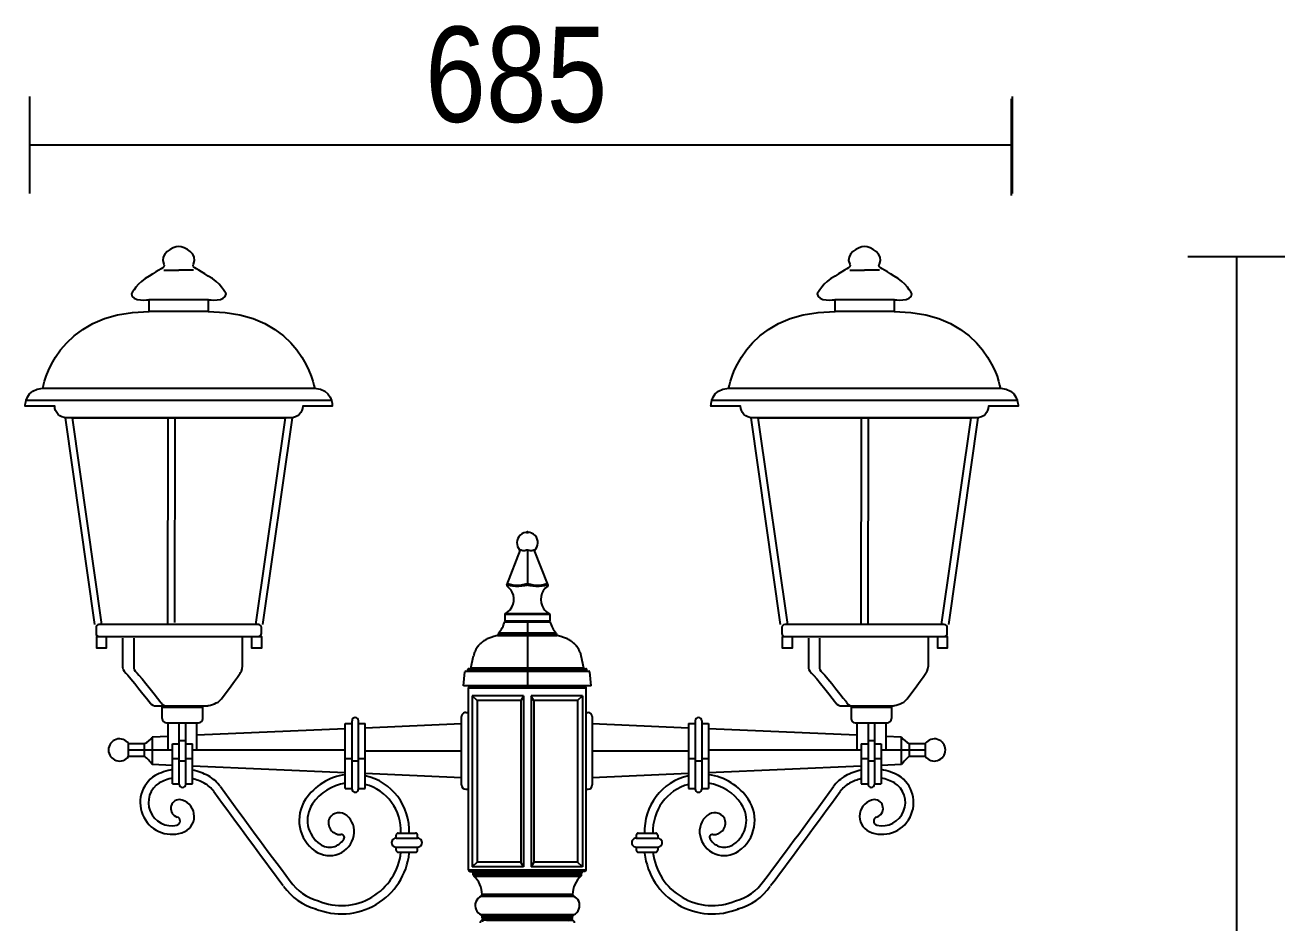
# Model space of a CAD drawing. Extents: x 0 to 129, y 0 to 366.
# Drawn here: x 0.2 to 120.9, y 279.5 to 365.6 of the extents above; entities that cross this region are included whole.
import ezdxf

# ---------------------------------------------------------------- set-up
doc = ezdxf.new("R2010")
doc.units = 0
doc.layers.add('LIVELLO_1', color=160, linetype='Continuous')
doc.styles.add('STD', font='txt')

# ---------------------------------------------------------------- blocks, each defined once
blk = doc.blocks.new('AI9-BLK1')
at = {"layer": 'LIVELLO_1', "color": 7}
for p, q in [((-63.81, 166.02), (-63.81, 175.3)), ((30.31, 165.82), (30.31, 175.1)), ((30.42, 166.02), (30.42, 175.3)), ((-63.81, 170.66), (-22.44, 170.66)), ((-36.42, 170.66), (30.43, 170.66)), ((47.22, 159.98), (56.51, 159.98)), ((51.87, 159.98), (51.87, 4.19)), ((-50.94, 158.66), (-49.52, 158.66)), ((-48.11, 158.66), (-49.52, 158.66)), ((14.8, 158.66), (16.22, 158.66)), ((17.64, 158.66), (16.22, 158.66)), ((-62.54, 147.33), (-36.5, 147.33)), ((3.2, 147.33), (29.24, 147.33)), ((-64.24, 146.2), (-34.8, 146.2)), ((1.5, 146.2), (30.94, 146.2)), ((-57.56, 124.68), (-60.39, 144.5)), ((-50.56, 124.8), (-50.54, 144.52)), ((-49.89, 124.87), (-49.87, 144.58)), ((-38.65, 144.5), (-41.48, 124.68)), ((8.18, 124.68), (5.35, 144.5)), ((15.89, 124.68), (15.92, 144.4)), ((16.56, 124.75), (16.59, 144.47)), ((27.09, 144.5), (24.26, 124.68)), ((-18.08, 128.46), (-16.76, 131.86)), ((-16.1, 131.86), (-16.1, 128.56)), ((-14.12, 128.46), (-15.44, 131.86)), ((-18.02, 128.43), (-17.98, 128.49)), ((-18.27, 125.65), (-18.27, 125.01)), ((-13.94, 125.65), (-18.27, 125.65)), ((-13.97, 125.72), (-18.23, 125.72)), ((-13.94, 125.65), (-13.94, 125.01)), ((-18.28, 124.95), (-13.92, 124.95)), ((-16.1, 125.01), (-18.21, 125.01)), ((-16.1, 125.01), (-16.1, 118.81)), ((-13.99, 125.01), (-16.1, 125.01)), ((-18.97, 123.64), (-19.31, 123.52)), ((-18.97, 123.64), (-13.23, 123.64)), ((-18.89, 123.82), (-18.9, 123.71)), ((-13.3, 123.71), (-18.9, 123.71)), ((-18.89, 123.82), (-13.31, 123.82)), ((-13.33, 123.87), (-18.87, 123.87)), ((-13.31, 123.82), (-13.3, 123.71)), ((-12.89, 123.52), (-13.23, 123.64)), ((-21.51, 120.5), (-21.27, 121.68)), ((-10.69, 120.5), (-10.93, 121.68)), ((-22.22, 118.81), (-22.09, 120.14)), ((-22.01, 120.21), (-10.2, 120.21)), ((-10.41, 120.37), (-21.8, 120.37)), ((-21.8, 120.27), (-21.8, 120.37)), ((-21.8, 120.27), (-10.4, 120.27)), ((-21.72, 120.44), (-10.49, 120.44)), ((-10.69, 120.5), (-21.51, 120.5)), ((-10.4, 120.27), (-10.41, 120.37)), ((-9.98, 118.81), (-10.12, 120.14)), ((-16.1, 118.81), (-22.22, 118.81)), ((-21.76, 118.62), (-10.45, 118.62)), ((-21.76, 101.17), (-21.76, 118.62)), ((-21.62, 118.77), (-21.13, 118.81)), ((-10.59, 118.77), (-21.62, 118.77)), ((-21.13, 118.81), (-11.07, 118.81)), ((-9.98, 118.81), (-16.1, 118.81)), ((-10.59, 118.77), (-11.07, 118.81)), ((-10.45, 101.17), (-10.45, 118.62)), ((-21.4, 117.84), (-21.4, 101.45)), ((-20.9, 117.4), (-21.4, 117.84)), ((-16.46, 117.84), (-21.4, 117.84)), ((-20.9, 117.4), (-20.9, 101.89)), ((-16.72, 117.4), (-20.9, 117.4)), ((-16.46, 117.84), (-16.72, 117.4)), ((-16.72, 117.4), (-16.72, 101.89)), ((-16.46, 117.84), (-16.46, 101.45)), ((-15.75, 117.84), (-15.75, 101.45)), ((-10.81, 117.84), (-15.75, 117.84)), ((-15.48, 117.4), (-15.48, 101.89)), ((-10.81, 117.84), (-11.3, 117.4)), ((-11.3, 117.4), (-11.3, 101.89)), ((-10.81, 117.84), (-10.81, 101.45)), ((-51.1, 116.75), (-47.21, 116.75)), ((-51.1, 115.66), (-51.1, 116.75)), ((-47.21, 115.66), (-47.21, 116.75)), ((-22.01, 116.25), (-21.84, 116.25)), ((-10.45, 116.25), (-10.28, 116.25)), ((14.93, 116.75), (14.93, 115.66)), ((14.93, 116.75), (18.81, 116.75)), ((18.81, 116.75), (18.81, 115.66)), ((-50.7, 115.26), (-47.62, 115.26)), ((-50.54, 112.66), (-50.54, 115.26)), ((-49.47, 109.37), (-49.47, 115.26)), ((-48.85, 109.37), (-48.85, 115.26)), ((-47.78, 112.66), (-47.78, 115.26)), ((-33.56, 108.95), (-33.56, 115.21)), ((-33.56, 115.21), (-32.91, 115.21)), ((-32.91, 108.91), (-32.91, 115.45)), ((-32.29, 108.91), (-32.29, 115.45)), ((-32.29, 115.21), (-31.64, 115.21)), ((-31.64, 108.95), (-31.64, 115.21)), ((-22.41, 115.15), (-31.64, 114.76)), ((-22.41, 109.3), (-22.41, 115.85)), ((-9.88, 115.85), (-9.88, 109.3)), ((-0.65, 114.76), (-9.88, 115.15)), ((-0.65, 115.21), (0, 115.21)), ((-0.65, 115.21), (-0.65, 108.95)), ((0, 115.45), (0, 108.91)), ((0.62, 115.45), (0.62, 108.91)), ((0.62, 115.21), (1.27, 115.21)), ((1.27, 115.21), (1.27, 108.95)), ((15.33, 115.26), (18.41, 115.26)), ((15.49, 115.26), (15.49, 112.66)), ((16.56, 115.26), (16.56, 109.37)), ((17.18, 115.26), (17.18, 109.37)), ((18.25, 115.26), (18.25, 112.66)), ((-50.54, 113.95), (-52.07, 113.89)), ((-52.07, 113.89), (-52.07, 111.26)), ((-49.47, 113.58), (-48.85, 113.58)), ((-33.56, 114.68), (-47.78, 114.07)), ((15.49, 114.07), (1.27, 114.68)), ((16.56, 113.58), (17.18, 113.58)), ((19.78, 113.89), (18.25, 113.95)), ((19.78, 111.26), (19.78, 113.89)), ((-54.33, 113.27), (-52.8, 113.27)), ((-54.33, 112.05), (-54.33, 113.27)), ((-54.33, 112.66), (-50.12, 112.66)), ((-52.8, 112.05), (-52.8, 113.27)), ((-50.12, 109.41), (-50.12, 113.25)), ((-50.12, 113.25), (-49.47, 113.25)), ((-48.85, 113.25), (-48.2, 113.25)), ((-48.2, 109.41), (-48.2, 113.25)), ((-48.2, 112.66), (-33.56, 112.66)), ((-31.64, 112.58), (-22.41, 112.58)), ((-9.88, 112.58), (-0.65, 112.58)), ((1.27, 112.66), (15.91, 112.66)), ((15.91, 113.25), (16.56, 113.25)), ((15.91, 113.25), (15.91, 109.41)), ((17.18, 113.25), (17.83, 113.25)), ((17.83, 113.25), (17.83, 109.41)), ((17.83, 112.66), (22.04, 112.66)), ((20.51, 113.27), (20.51, 112.05)), ((20.51, 113.27), (22.04, 113.27)), ((22.04, 113.27), (22.04, 112.05)), ((-54.33, 112.05), (-52.8, 112.05)), ((-50.12, 111.18), (-52.07, 111.26)), ((-50.12, 111.83), (-49.47, 111.83)), ((-49.47, 111.62), (-48.85, 111.62)), ((-48.85, 111.83), (-48.2, 111.83)), ((-33.56, 110.47), (-48.2, 111.1)), ((-33.56, 111.83), (-32.91, 111.83)), ((-32.91, 111.63), (-32.29, 111.63)), ((-32.29, 111.83), (-31.64, 111.83)), ((-0.65, 111.83), (0, 111.83)), ((0, 111.63), (0.62, 111.63)), ((0.62, 111.83), (1.27, 111.83)), ((15.91, 111.1), (1.27, 110.47)), ((15.91, 111.83), (16.56, 111.83)), ((16.56, 111.62), (17.18, 111.62)), ((17.18, 111.83), (17.83, 111.83)), ((19.78, 111.26), (17.83, 111.18)), ((20.51, 112.05), (22.04, 112.05)), ((-22.41, 110), (-31.64, 110.39)), ((-0.65, 110.39), (-9.88, 110)), ((-50.12, 109.41), (-49.47, 109.41)), ((-48.85, 109.41), (-48.2, 109.41)), ((-33.56, 108.95), (-32.91, 108.95)), ((-32.29, 108.95), (-31.64, 108.95)), ((-22.01, 108.89), (-21.84, 108.89)), ((-10.45, 108.89), (-10.28, 108.89)), ((-0.65, 108.95), (0, 108.95)), ((0.62, 108.95), (1.27, 108.95)), ((15.91, 109.41), (16.56, 109.41)), ((17.18, 109.41), (17.83, 109.41)), ((-28.68, 104.2), (-28.68, 104.49)), ((-28.68, 104.2), (-26.62, 104.2)), ((-28.48, 104.69), (-26.82, 104.69)), ((-26.62, 104.2), (-26.62, 104.49)), ((-5.67, 104.49), (-5.67, 104.2)), ((-5.67, 104.2), (-3.6, 104.2)), ((-5.47, 104.69), (-3.8, 104.69)), ((-3.6, 104.49), (-3.6, 104.2)), ((-28.68, 103.34), (-26.62, 103.34)), ((-28.68, 103.05), (-28.68, 103.34)), ((-28.48, 102.85), (-26.82, 102.85)), ((-26.62, 103.05), (-26.62, 103.34)), ((-5.67, 103.34), (-5.67, 103.05)), ((-5.67, 103.34), (-3.6, 103.34)), ((-5.47, 102.85), (-3.8, 102.85)), ((-3.6, 103.34), (-3.6, 103.05)), ((-20.9, 101.89), (-21.4, 101.45)), ((-16.46, 101.45), (-21.4, 101.45)), ((-16.72, 101.89), (-20.9, 101.89)), ((-16.46, 101.45), (-16.72, 101.89)), ((-15.48, 101.89), (-15.75, 101.45)), ((-10.81, 101.45), (-15.75, 101.45)), ((-11.3, 101.89), (-15.48, 101.89)), ((-10.81, 101.45), (-11.3, 101.89)), ((-21.76, 101.17), (-10.45, 101.17)), ((-10.59, 101.01), (-21.62, 101.01)), ((-21.62, 101.01), (-21.44, 101.01)), ((-21.29, 100.85), (-10.91, 100.85)), ((-21.29, 100.68), (-21.29, 100.85)), ((-10.91, 100.68), (-21.29, 100.68)), ((-21.24, 100.57), (-10.96, 100.57)), ((-10.91, 100.68), (-10.91, 100.85)), ((-10.59, 101.01), (-10.76, 101.01)), ((-20.53, 98.64), (-11.68, 98.64)), ((-11.77, 98.79), (-20.44, 98.79)), ((-11.67, 96.85), (-20.53, 96.85)), ((-20.44, 96.71), (-11.77, 96.71)), ((-20.44, 96.56), (-20.44, 96.71)), ((-11.77, 96.56), (-11.77, 96.71)), ((-11.77, 96.56), (-20.44, 96.56)), ((-19.97, 96.35), (-20.4, 96.32)), ((-20.3, 96.41), (-11.91, 96.41)), ((-20.3, 96.41), (-19.66, 96.35)), ((-12.23, 96.35), (-19.97, 96.35)), ((-12.23, 96.35), (-11.81, 96.32))]:
    blk.add_line(p, q, dxfattribs=at)
for points in [[(-52.35, 155.83), (-46.69, 155.83), (-46.69, 154.69), (-52.35, 154.69)], [(13.39, 155.83), (19.05, 155.83), (19.05, 154.69), (13.39, 154.69)], [(-57.38, 123.53), (-56.48, 123.53), (-56.48, 122.43), (-57.38, 122.43)], [(-42.5, 123.53), (-41.6, 123.53), (-41.6, 122.43), (-42.5, 122.43)], [(8.37, 123.53), (9.27, 123.53), (9.27, 122.43), (8.37, 122.43)], [(23.25, 123.53), (24.14, 123.53), (24.14, 122.43), (23.25, 122.43)]]:
    blk.add_lwpolyline(points, close=True, dxfattribs=at)
for points in [[(-56.88, 124.68), (-59.71, 144.5), (-39.33, 144.5), (-42.16, 124.68)], [(8.86, 124.68), (6.03, 144.5), (26.41, 144.5), (23.58, 124.68)], [(-16.76, 131.86), (-16.72, 131.84), (-16.68, 131.83), (-16.64, 131.81), (-16.6, 131.8), (-16.56, 131.79), (-16.51, 131.79), (-16.47, 131.79), (-16.42, 131.79), (-16.38, 131.79), (-16.33, 131.79), (-16.28, 131.8), (-16.24, 131.81), (-16.19, 131.83), (-16.14, 131.84), (-16.1, 131.86)], [(-16.1, 131.86), (-16.07, 131.84), (-16.03, 131.83), (-15.99, 131.82), (-15.95, 131.81), (-15.91, 131.8), (-15.87, 131.79), (-15.83, 131.79), (-15.79, 131.79), (-15.76, 131.79), (-15.72, 131.79), (-15.68, 131.79), (-15.65, 131.79), (-15.61, 131.8), (-15.57, 131.81), (-15.54, 131.82), (-15.51, 131.83), (-15.48, 131.84), (-15.44, 131.86)], [(-18.02, 128.6), (-18.03, 128.59), (-18.03, 128.59), (-18.03, 128.58), (-18.03, 128.57), (-18.03, 128.56), (-18.03, 128.56), (-18.03, 128.55), (-18.02, 128.54), (-18.02, 128.53), (-18.01, 128.53), (-18.01, 128.52), (-18, 128.51), (-18, 128.51), (-17.99, 128.5), (-17.98, 128.49)], [(-18.02, 128.6), (-17.89, 128.57), (-17.76, 128.54), (-17.63, 128.51), (-17.51, 128.49), (-17.39, 128.47), (-17.27, 128.46), (-17.15, 128.46), (-17.03, 128.46), (-16.91, 128.46), (-16.79, 128.47), (-16.66, 128.49), (-16.53, 128.51), (-16.39, 128.54), (-16.25, 128.57), (-16.1, 128.6)], [(-17.98, 128.49), (-17.9, 128.47), (-17.82, 128.46), (-17.73, 128.44), (-17.65, 128.42), (-17.56, 128.41), (-17.48, 128.39), (-17.39, 128.38), (-17.3, 128.38), (-17.21, 128.37), (-17.12, 128.37), (-17.03, 128.37), (-16.94, 128.37), (-16.85, 128.38), (-16.76, 128.38), (-16.66, 128.39), (-16.57, 128.41), (-16.48, 128.42), (-16.38, 128.44), (-16.29, 128.46), (-16.2, 128.47), (-16.1, 128.49)], [(-16.1, 128.6), (-15.95, 128.57), (-15.81, 128.54), (-15.67, 128.51), (-15.54, 128.49), (-15.42, 128.47), (-15.29, 128.46), (-15.17, 128.46), (-15.06, 128.46), (-14.94, 128.46), (-14.82, 128.47), (-14.7, 128.49), (-14.57, 128.51), (-14.45, 128.54), (-14.32, 128.57), (-14.18, 128.6)], [(-16.1, 128.49), (-16.01, 128.47), (-15.91, 128.46), (-15.82, 128.44), (-15.73, 128.42), (-15.63, 128.41), (-15.54, 128.39), (-15.45, 128.38), (-15.35, 128.38), (-15.26, 128.37), (-15.17, 128.37), (-15.08, 128.37), (-14.99, 128.37), (-14.91, 128.38), (-14.82, 128.38), (-14.73, 128.39), (-14.64, 128.41), (-14.56, 128.42), (-14.47, 128.44), (-14.39, 128.46), (-14.3, 128.47), (-14.22, 128.49)], [(-14.18, 128.6), (-14.18, 128.59), (-14.18, 128.59), (-14.17, 128.58), (-14.17, 128.57), (-14.18, 128.56), (-14.18, 128.56), (-14.18, 128.55), (-14.18, 128.54), (-14.19, 128.53), (-14.19, 128.53), (-14.19, 128.52), (-14.2, 128.51), (-14.21, 128.51), (-14.21, 128.5), (-14.22, 128.49)], [(-14.21, 128.48), (-14.19, 128.43), (-14.18, 128.41), (-14.17, 128.39)], [(-11.3, 117.4), (-15.48, 117.4), (-15.75, 117.84)], [(-20.03, 96.35), (-16.1, 96.35), (-12.17, 96.35)], [(-11.91, 96.41), (-12.54, 96.35), (-19.66, 96.35)]]:
    blk.add_lwpolyline(points, dxfattribs=at)
for centre, radius in [((-16.1, 133.53), 0.071), ((-20.4, 96.32), 0.0698)]:
    blk.add_circle(centre, radius, dxfattribs=at)
blk.add_ellipse((-12.17, 96.35), major_axis=(-0.0006, -0.0737), ratio=0.977771, dxfattribs=at)
for points, knots in [([(-46.69, 155.83), (-46.69, 155.83), (-44.99, 155.59), (-44.99, 156.39), (-44.99, 156.39), (-45.56, 157.52), (-46.69, 158.09), (-47.63, 158.76), (-48.29, 158.86), (-48.11, 159.22), (-47.6, 160.24), (-48.96, 160.92), (-49.52, 160.92), (-50.09, 160.92), (-51.44, 160.24), (-50.94, 159.22), (-50.75, 158.86), (-51.41, 158.76), (-52.35, 158.09), (-53.48, 157.52), (-54.05, 156.39), (-54.05, 156.39), (-54.05, 155.59), (-52.35, 155.83), (-52.35, 155.83)], [0, 0, 0, 0, 1, 1, 1, 2, 2, 2, 3, 3, 3, 4, 4, 4, 5, 5, 5, 6, 6, 6, 7, 7, 7, 8, 8, 8, 8]), ([(19.05, 155.83), (19.05, 155.83), (20.75, 155.59), (20.75, 156.39), (20.75, 156.39), (20.18, 157.52), (19.05, 158.09), (18.11, 158.76), (17.45, 158.86), (17.64, 159.22), (18.14, 160.24), (16.79, 160.92), (16.22, 160.92), (15.66, 160.92), (14.3, 160.24), (14.8, 159.22), (14.99, 158.86), (14.33, 158.76), (13.39, 158.09), (12.26, 157.52), (11.69, 156.39), (11.69, 156.39), (11.69, 155.59), (13.39, 155.83), (13.39, 155.83)], [0, 0, 0, 0, 1, 1, 1, 2, 2, 2, 3, 3, 3, 4, 4, 4, 5, 5, 5, 6, 6, 6, 7, 7, 7, 8, 8, 8, 8]), ([(-46.69, 154.69), (-37.63, 154.69), (-36.5, 147.33), (-36.5, 147.33), (-34.8, 147.33), (-34.8, 145.63), (-34.8, 145.63), (-34.8, 145.63), (-37.63, 145.63), (-37.63, 145.63), (-37.63, 145.01), (-38.14, 144.5), (-38.76, 144.5), (-38.76, 144.5), (-60.28, 144.5), (-60.28, 144.5), (-60.91, 144.5), (-61.41, 145.01), (-61.41, 145.63), (-61.41, 145.63), (-64.24, 145.63), (-64.24, 145.63), (-64.24, 145.63), (-64.24, 147.33), (-62.54, 147.33), (-62.54, 147.33), (-61.41, 154.69), (-52.35, 154.69)], [0, 0, 0, 0, 1, 1, 1, 2, 2, 2, 3, 3, 3, 4, 4, 4, 5, 5, 5, 6, 6, 6, 7, 7, 7, 8, 8, 8, 9, 9, 9, 9]), ([(19.05, 154.69), (28.11, 154.69), (29.24, 147.33), (29.24, 147.33), (30.94, 147.33), (30.94, 145.63), (30.94, 145.63), (30.94, 145.63), (28.11, 145.63), (28.11, 145.63), (28.11, 145.01), (27.6, 144.5), (26.98, 144.5), (26.98, 144.5), (5.46, 144.5), (5.46, 144.5), (4.84, 144.5), (4.33, 145.01), (4.33, 145.63), (4.33, 145.63), (1.5, 145.63), (1.5, 145.63), (1.5, 145.63), (1.5, 147.33), (3.2, 147.33), (3.2, 147.33), (4.33, 154.69), (13.39, 154.69)], [0, 0, 0, 0, 1, 1, 1, 2, 2, 2, 3, 3, 3, 4, 4, 4, 5, 5, 5, 6, 6, 6, 7, 7, 7, 8, 8, 8, 9, 9, 9, 9]), ([(-15.42, 131.79), (-15.01, 132.16), (-14.98, 132.8), (-15.36, 133.21), (-15.75, 133.62), (-16.38, 133.64), (-16.79, 133.26), (-17.19, 132.88), (-17.21, 132.24), (-16.84, 131.84), (-16.82, 131.82), (-16.81, 131.8), (-16.79, 131.79)], [0, 0, 0, 0, 1, 1, 1, 2, 2, 2, 3, 3, 3, 4, 4, 4, 4]), ([(-18.23, 125.72), (-17.47, 126.11), (-17.17, 127.04), (-17.56, 127.8), (-17.67, 128.03), (-17.84, 128.22), (-18.05, 128.36)], [0, 0, 0, 0, 1, 1, 1, 2, 2, 2, 2]), ([(-14.15, 128.36), (-14.85, 127.88), (-15.02, 126.91), (-14.54, 126.21), (-14.39, 126), (-14.2, 125.83), (-13.97, 125.72)], [0, 0, 0, 0, 1, 1, 1, 2, 2, 2, 2]), ([(-57.17, 124.68), (-57.17, 124.68), (-41.88, 124.68), (-41.88, 124.68), (-41.72, 124.68), (-41.6, 124.56), (-41.6, 124.4), (-41.6, 124.4), (-41.6, 123.83), (-41.6, 123.83), (-41.6, 123.68), (-41.72, 123.55), (-41.88, 123.55), (-41.88, 123.55), (-57.17, 123.55), (-57.17, 123.55), (-57.32, 123.55), (-57.45, 123.68), (-57.45, 123.83), (-57.45, 123.83), (-57.45, 124.4), (-57.45, 124.4), (-57.45, 124.56), (-57.32, 124.68), (-57.17, 124.68)], [0, 0, 0, 0, 1, 1, 1, 2, 2, 2, 3, 3, 3, 4, 4, 4, 5, 5, 5, 6, 6, 6, 7, 7, 7, 8, 8, 8, 8]), ([(8.58, 124.68), (8.58, 124.68), (23.86, 124.68), (23.86, 124.68), (24.02, 124.68), (24.15, 124.56), (24.15, 124.4), (24.15, 124.4), (24.15, 123.83), (24.15, 123.83), (24.15, 123.68), (24.02, 123.55), (23.86, 123.55), (23.86, 123.55), (8.58, 123.55), (8.58, 123.55), (8.42, 123.55), (8.29, 123.68), (8.29, 123.83), (8.29, 123.83), (8.29, 124.4), (8.29, 124.4), (8.29, 124.56), (8.42, 124.68), (8.58, 124.68)], [0, 0, 0, 0, 1, 1, 1, 2, 2, 2, 3, 3, 3, 4, 4, 4, 5, 5, 5, 6, 6, 6, 7, 7, 7, 8, 8, 8, 8]), ([(-54.9, 123.37), (-54.9, 123.37), (-54.9, 120.55), (-54.9, 120.55), (-54.9, 120.55), (-54.9, 120.25), (-54.59, 120.02), (-54.28, 119.79), (-52.31, 117.21), (-52.31, 117.21), (-52.31, 117.21), (-52.08, 116.9), (-51.85, 116.9), (-51.85, 116.9), (-46.75, 116.9), (-46.75, 116.9), (-46.75, 116.9), (-45.92, 117.06), (-45.61, 117.36), (-45.31, 117.66), (-43.63, 120.02), (-43.63, 120.02), (-43.63, 120.02), (-43.41, 120.33), (-43.41, 120.71), (-43.41, 120.71), (-43.41, 123.45), (-43.41, 123.45)], [0, 0, 0, 0, 1, 1, 1, 2, 2, 2, 3, 3, 3, 4, 4, 4, 5, 5, 5, 6, 6, 6, 7, 7, 7, 8, 8, 8, 9, 9, 9, 9]), ([(-53.83, 123.37), (-53.83, 123.37), (-53.83, 120.55), (-53.83, 120.55), (-53.83, 120.55), (-53.83, 120.25), (-53.52, 120.02), (-53.22, 119.79), (-51.24, 117.21), (-51.24, 117.21), (-51.24, 117.21), (-51.09, 116.9), (-50.79, 116.9), (-50.79, 116.9), (-46.75, 116.9), (-46.75, 116.9), (-46.75, 116.9), (-45.92, 117.06), (-45.61, 117.36), (-45.31, 117.66), (-43.63, 120.02), (-43.63, 120.02), (-43.63, 120.02), (-43.41, 120.33), (-43.41, 120.71), (-43.41, 120.71), (-43.41, 123.45), (-43.41, 123.45)], [0, 0, 0, 0, 1, 1, 1, 2, 2, 2, 3, 3, 3, 4, 4, 4, 5, 5, 5, 6, 6, 6, 7, 7, 7, 8, 8, 8, 9, 9, 9, 9]), ([(-19.31, 123.52), (-19.37, 123.51), (-19.43, 123.49), (-19.49, 123.48), (-19.55, 123.46), (-19.61, 123.44), (-19.67, 123.42), (-19.73, 123.39), (-19.79, 123.37), (-19.85, 123.34), (-19.92, 123.32), (-19.97, 123.29), (-20.03, 123.25), (-20.09, 123.22), (-20.15, 123.19), (-20.2, 123.16), (-20.25, 123.12), (-20.31, 123.09), (-20.36, 123.05), (-20.41, 123.02), (-20.45, 122.98), (-20.5, 122.94), (-20.55, 122.9), (-20.59, 122.86), (-20.63, 122.82), (-20.67, 122.78), (-20.71, 122.74), (-20.75, 122.7), (-20.79, 122.66), (-20.82, 122.62), (-20.85, 122.57), (-20.9, 122.51), (-20.94, 122.45), (-20.98, 122.39), (-21.02, 122.33), (-21.05, 122.27), (-21.08, 122.21), (-21.13, 122.12), (-21.16, 122.04), (-21.19, 121.96), (-21.22, 121.87), (-21.24, 121.77), (-21.27, 121.68)], [0, 0, 0, 0, 1, 1, 1, 2, 2, 2, 3, 3, 3, 4, 4, 4, 5, 5, 5, 6, 6, 6, 7, 7, 7, 8, 8, 8, 9, 9, 9, 10, 10, 10, 11, 11, 11, 12, 12, 12, 13, 13, 13, 14, 14, 14, 14]), ([(-10.93, 121.68), (-10.96, 121.77), (-10.98, 121.87), (-11.01, 121.96), (-11.04, 122.04), (-11.08, 122.12), (-11.12, 122.21), (-11.15, 122.27), (-11.19, 122.33), (-11.23, 122.39), (-11.27, 122.45), (-11.31, 122.51), (-11.35, 122.57), (-11.38, 122.62), (-11.42, 122.66), (-11.46, 122.7), (-11.49, 122.74), (-11.53, 122.78), (-11.57, 122.82), (-11.61, 122.86), (-11.66, 122.9), (-11.7, 122.94), (-11.75, 122.98), (-11.8, 123.02), (-11.84, 123.05), (-11.89, 123.09), (-11.95, 123.12), (-12, 123.16), (-12.06, 123.19), (-12.11, 123.22), (-12.17, 123.25), (-12.23, 123.29), (-12.29, 123.32), (-12.35, 123.34), (-12.41, 123.37), (-12.47, 123.39), (-12.54, 123.42), (-12.59, 123.44), (-12.66, 123.46), (-12.72, 123.48), (-12.78, 123.49), (-12.83, 123.51), (-12.89, 123.52)], [0, 0, 0, 0, 1, 1, 1, 2, 2, 2, 3, 3, 3, 4, 4, 4, 5, 5, 5, 6, 6, 6, 7, 7, 7, 8, 8, 8, 9, 9, 9, 10, 10, 10, 11, 11, 11, 12, 12, 12, 13, 13, 13, 14, 14, 14, 14]), ([(10.85, 123.37), (10.85, 123.37), (10.85, 120.55), (10.85, 120.55), (10.85, 120.55), (10.85, 120.25), (11.15, 120.02), (11.46, 119.79), (13.44, 117.21), (13.44, 117.21), (13.44, 117.21), (13.66, 116.9), (13.89, 116.9), (13.89, 116.9), (18.99, 116.9), (18.99, 116.9), (18.99, 116.9), (19.82, 117.06), (20.13, 117.36), (20.43, 117.66), (22.11, 120.02), (22.11, 120.02), (22.11, 120.02), (22.34, 120.33), (22.34, 120.71), (22.34, 120.71), (22.34, 123.45), (22.34, 123.45)], [0, 0, 0, 0, 1, 1, 1, 2, 2, 2, 3, 3, 3, 4, 4, 4, 5, 5, 5, 6, 6, 6, 7, 7, 7, 8, 8, 8, 9, 9, 9, 9]), ([(11.91, 123.37), (11.91, 123.37), (11.91, 120.55), (11.91, 120.55), (11.91, 120.55), (11.91, 120.25), (12.22, 120.02), (12.52, 119.79), (14.5, 117.21), (14.5, 117.21), (14.5, 117.21), (14.65, 116.9), (14.96, 116.9), (14.96, 116.9), (18.99, 116.9), (18.99, 116.9), (18.99, 116.9), (19.82, 117.06), (20.13, 117.36), (20.43, 117.66), (22.11, 120.02), (22.11, 120.02), (22.11, 120.02), (22.34, 120.33), (22.34, 120.71), (22.34, 120.71), (22.34, 123.45), (22.34, 123.45)], [0, 0, 0, 0, 1, 1, 1, 2, 2, 2, 3, 3, 3, 4, 4, 4, 5, 5, 5, 6, 6, 6, 7, 7, 7, 8, 8, 8, 9, 9, 9, 9]), ([(-22.01, 116.25), (-22.11, 116.25), (-22.21, 116.21), (-22.29, 116.13), (-22.36, 116.06), (-22.41, 115.96), (-22.41, 115.85)], [0, 0, 0, 0, 1, 1, 1, 2, 2, 2, 2]), ([(-32.29, 115.45), (-32.29, 115.62), (-32.43, 115.76), (-32.6, 115.76), (-32.77, 115.76), (-32.91, 115.62), (-32.91, 115.45)], [0, 0, 0, 0, 1, 1, 1, 2, 2, 2, 2]), ([(0.62, 115.45), (0.62, 115.62), (0.48, 115.76), (0.31, 115.76), (0.14, 115.76), (0, 115.62), (0, 115.45)], [0, 0, 0, 0, 1, 1, 1, 2, 2, 2, 2]), ([(-54.33, 113.27), (-54.59, 113.65), (-55.08, 113.81), (-55.52, 113.67), (-55.96, 113.53), (-56.26, 113.12), (-56.26, 112.66), (-56.26, 112.19), (-55.96, 111.78), (-55.52, 111.64), (-55.08, 111.5), (-54.59, 111.67), (-54.33, 112.05)], [0, 0, 0, 0, 1, 1, 1, 2, 2, 2, 3, 3, 3, 4, 4, 4, 4]), ([(22.04, 112.05), (22.31, 111.67), (22.79, 111.5), (23.23, 111.64), (23.67, 111.78), (23.97, 112.19), (23.97, 112.66), (23.97, 113.12), (23.67, 113.53), (23.23, 113.67), (22.79, 113.81), (22.31, 113.65), (22.04, 113.27)], [0, 0, 0, 0, 1, 1, 1, 2, 2, 2, 3, 3, 3, 4, 4, 4, 4]), ([(-51.78, 110.21), (-53.14, 109.36), (-53.61, 107.61), (-52.87, 106.2), (-52.13, 104.78), (-50.41, 104.19), (-48.95, 104.83)], [0, 0, 0, 0, 1, 1, 1, 2, 2, 2, 2]), ([(16.66, 104.83), (18.12, 104.19), (19.84, 104.78), (20.58, 106.2), (21.32, 107.61), (20.85, 109.36), (19.49, 110.21)], [0, 0, 0, 0, 1, 1, 1, 2, 2, 2, 2]), ([(-51.36, 109.52), (-52.29, 108.95), (-52.67, 107.79), (-52.26, 106.78), (-51.84, 105.77), (-50.76, 105.2), (-49.69, 105.45)], [0, 0, 0, 0, 1, 1, 1, 2, 2, 2, 2]), ([(-49.47, 109.37), (-49.47, 109.2), (-49.33, 109.06), (-49.16, 109.06), (-48.99, 109.06), (-48.85, 109.2), (-48.85, 109.37)], [0, 0, 0, 0, 1, 1, 1, 2, 2, 2, 2]), ([(-45.52, 109.14), (-43.31, 106.1), (-41.09, 103.09), (-38.83, 100.09), (-38.2, 99.15), (-37.24, 98.47), (-36.14, 98.18)], [0, 0, 0, 0, 1, 1, 1, 2, 2, 2, 2]), ([(-32.91, 108.91), (-32.91, 108.74), (-32.77, 108.6), (-32.6, 108.6), (-32.43, 108.6), (-32.29, 108.74), (-32.29, 108.91)], [0, 0, 0, 0, 1, 1, 1, 2, 2, 2, 2]), ([(-4.06, 102.85), (-3.86, 101.05), (-2.83, 99.46), (-1.27, 98.54), (0.28, 97.62), (2.18, 97.49), (3.85, 98.18), (4.95, 98.47), (5.91, 99.15), (6.55, 100.09), (8.8, 103.09), (11.03, 106.1), (13.23, 109.14)], [0, 0, 0, 0, 1, 1, 1, 2, 2, 2, 3, 3, 3, 4, 4, 4, 4]), ([(0, 108.91), (0, 108.74), (0.14, 108.6), (0.31, 108.6), (0.48, 108.6), (0.62, 108.74), (0.62, 108.91)], [0, 0, 0, 0, 1, 1, 1, 2, 2, 2, 2]), ([(16.56, 109.37), (16.56, 109.2), (16.7, 109.06), (16.87, 109.06), (17.04, 109.06), (17.18, 109.2), (17.18, 109.37)], [0, 0, 0, 0, 1, 1, 1, 2, 2, 2, 2]), ([(17.41, 105.45), (18.47, 105.2), (19.56, 105.77), (19.97, 106.78), (20.39, 107.79), (20, 108.95), (19.07, 109.52)], [0, 0, 0, 0, 1, 1, 1, 2, 2, 2, 2]), ([(-49.45, 107.9), (-49.87, 107.89), (-50.22, 107.58), (-50.28, 107.16), (-50.33, 106.74), (-50.08, 106.34), (-49.67, 106.23)], [0, 0, 0, 0, 1, 1, 1, 2, 2, 2, 2]), ([(-48.95, 104.83), (-48.31, 105.15), (-47.94, 105.84), (-48.06, 106.55), (-48.17, 107.26), (-48.74, 107.81), (-49.45, 107.9)], [0, 0, 0, 0, 1, 1, 1, 2, 2, 2, 2]), ([(17.16, 107.9), (16.45, 107.81), (15.88, 107.26), (15.77, 106.55), (15.66, 105.84), (16.02, 105.15), (16.66, 104.83)], [0, 0, 0, 0, 1, 1, 1, 2, 2, 2, 2]), ([(17.38, 106.23), (17.79, 106.34), (18.05, 106.74), (17.99, 107.16), (17.94, 107.58), (17.58, 107.89), (17.16, 107.9)], [0, 0, 0, 0, 1, 1, 1, 2, 2, 2, 2]), ([(-33.42, 106.38), (-33.67, 106.58), (-33.98, 106.67), (-34.3, 106.63), (-34.61, 106.58), (-34.9, 106.4), (-35.07, 106.13), (-35.23, 105.77), (-35.2, 105.36), (-34.97, 105.03), (-34.75, 104.71), (-34.37, 104.52), (-33.98, 104.54)], [0, 0, 0, 0, 1, 1, 1, 2, 2, 2, 3, 3, 3, 4, 4, 4, 4]), ([(1.69, 104.54), (2.08, 104.52), (2.46, 104.71), (2.69, 105.03), (2.91, 105.36), (2.94, 105.77), (2.79, 106.13), (2.61, 106.4), (2.33, 106.58), (2.01, 106.63), (1.7, 106.67), (1.38, 106.58), (1.13, 106.38)], [0, 0, 0, 0, 1, 1, 1, 2, 2, 2, 3, 3, 3, 4, 4, 4, 4]), ([(-49.69, 105.45), (-49.52, 105.49), (-49.39, 105.65), (-49.38, 105.83), (-49.38, 106.01), (-49.5, 106.17), (-49.67, 106.23)], [0, 0, 0, 0, 1, 1, 1, 2, 2, 2, 2]), ([(17.38, 106.23), (17.21, 106.17), (17.09, 106.01), (17.1, 105.83), (17.1, 105.65), (17.23, 105.49), (17.41, 105.45)], [0, 0, 0, 0, 1, 1, 1, 2, 2, 2, 2]), ([(-36.44, 102.96), (-35.78, 102.5), (-34.92, 102.4), (-34.17, 102.71), (-33.43, 103.01), (-32.88, 103.67), (-32.73, 104.46)], [0, 0, 0, 0, 1, 1, 1, 2, 2, 2, 2]), ([(-35.98, 103.62), (-35.61, 103.37), (-35.16, 103.27), (-34.73, 103.37), (-34.29, 103.47), (-33.92, 103.74), (-33.7, 104.12)], [0, 0, 0, 0, 1, 1, 1, 2, 2, 2, 2]), ([(-33.7, 104.12), (-33.63, 104.21), (-33.62, 104.33), (-33.69, 104.43), (-33.75, 104.52), (-33.87, 104.57), (-33.98, 104.54)], [0, 0, 0, 0, 1, 1, 1, 2, 2, 2, 2]), ([(-28.68, 104.2), (-28.84, 104.2), (-28.98, 104.12), (-29.06, 103.99), (-29.14, 103.85), (-29.14, 103.69), (-29.06, 103.55), (-28.98, 103.42), (-28.84, 103.34), (-28.68, 103.34)], [0, 0, 0, 0, 1, 1, 1, 2, 2, 2, 3, 3, 3, 3]), ([(-28.48, 104.69), (-28.53, 104.69), (-28.58, 104.67), (-28.62, 104.63), (-28.66, 104.6), (-28.68, 104.54), (-28.68, 104.49)], [0, 0, 0, 0, 1, 1, 1, 2, 2, 2, 2]), ([(-26.62, 103.34), (-26.47, 103.34), (-26.32, 103.42), (-26.25, 103.55), (-26.17, 103.69), (-26.17, 103.85), (-26.25, 103.99), (-26.32, 104.12), (-26.47, 104.2), (-26.62, 104.2)], [0, 0, 0, 0, 1, 1, 1, 2, 2, 2, 3, 3, 3, 3]), ([(-5.67, 104.2), (-5.82, 104.2), (-5.96, 104.12), (-6.04, 103.99), (-6.12, 103.85), (-6.12, 103.69), (-6.04, 103.55), (-5.96, 103.42), (-5.82, 103.34), (-5.67, 103.34)], [0, 0, 0, 0, 1, 1, 1, 2, 2, 2, 3, 3, 3, 3]), ([(-3.6, 103.34), (-3.45, 103.34), (-3.31, 103.42), (-3.23, 103.55), (-3.15, 103.69), (-3.15, 103.85), (-3.23, 103.99), (-3.31, 104.12), (-3.45, 104.2), (-3.6, 104.2)], [0, 0, 0, 0, 1, 1, 1, 2, 2, 2, 3, 3, 3, 3]), ([(0.45, 104.46), (0.59, 103.67), (1.14, 103.01), (1.89, 102.71), (2.64, 102.4), (3.49, 102.5), (4.15, 102.96)], [0, 0, 0, 0, 1, 1, 1, 2, 2, 2, 2]), ([(1.69, 104.54), (1.58, 104.57), (1.46, 104.52), (1.4, 104.43), (1.34, 104.33), (1.34, 104.21), (1.42, 104.12)], [0, 0, 0, 0, 1, 1, 1, 2, 2, 2, 2]), ([(1.42, 104.12), (1.64, 103.74), (2.01, 103.47), (2.44, 103.37), (2.87, 103.27), (3.33, 103.37), (3.69, 103.62)], [0, 0, 0, 0, 1, 1, 1, 2, 2, 2, 2]), ([(-36.44, 97.44), (-34.54, 96.65), (-32.38, 96.8), (-30.61, 97.85), (-28.83, 98.89), (-27.65, 100.71), (-27.42, 102.76)], [0, 0, 0, 0, 1, 1, 1, 2, 2, 2, 2]), ([(-36.14, 98.18), (-34.47, 97.49), (-32.57, 97.62), (-31.01, 98.54), (-29.46, 99.46), (-28.43, 101.05), (-28.22, 102.85)], [0, 0, 0, 0, 1, 1, 1, 2, 2, 2, 2]), ([(-4.86, 102.76), (-4.63, 100.71), (-3.45, 98.89), (-1.68, 97.85), (0.1, 96.8), (2.26, 96.65), (4.16, 97.44)], [0, 0, 0, 0, 1, 1, 1, 2, 2, 2, 2]), ([(-20.53, 98.64), (-21.02, 98.42), (-21.24, 97.84), (-21.02, 97.34), (-20.93, 97.13), (-20.75, 96.95), (-20.53, 96.85)], [0, 0, 0, 0, 1, 1, 1, 2, 2, 2, 2]), ([(-11.67, 96.85), (-11.18, 97.08), (-10.96, 97.65), (-11.18, 98.15), (-11.28, 98.37), (-11.46, 98.54), (-11.68, 98.64)], [0, 0, 0, 0, 1, 1, 1, 2, 2, 2, 2])]:
    blk.add_open_spline(points, degree=3, knots=knots, dxfattribs=at)
for points in [[(-18.08, 128.46), (-18.09, 128.43), (-18.08, 128.39), (-18.05, 128.36)], [(-14.15, 128.36), (-14.12, 128.39), (-14.11, 128.43), (-14.12, 128.46)], [(-18.23, 125.72), (-18.25, 125.7), (-18.27, 125.68), (-18.27, 125.65)], [(-13.94, 125.65), (-13.94, 125.68), (-13.95, 125.7), (-13.97, 125.72)], [(-18.87, 123.87), (-18.58, 124.17), (-18.38, 124.54), (-18.28, 124.95)], [(-18.21, 125.01), (-18.24, 125.01), (-18.27, 124.98), (-18.28, 124.95)], [(-13.92, 124.95), (-13.93, 124.98), (-13.96, 125.01), (-13.99, 125.01)], [(-13.92, 124.95), (-13.82, 124.54), (-13.62, 124.17), (-13.33, 123.87)], [(-18.97, 123.64), (-18.94, 123.64), (-18.91, 123.67), (-18.9, 123.71)], [(-13.3, 123.71), (-13.3, 123.67), (-13.27, 123.64), (-13.23, 123.64)], [(-22.01, 120.21), (-22.05, 120.21), (-22.08, 120.18), (-22.09, 120.14)], [(-21.88, 120.21), (-21.84, 120.21), (-21.81, 120.24), (-21.8, 120.27)], [(-21.72, 120.44), (-21.76, 120.44), (-21.79, 120.41), (-21.8, 120.37)], [(-21.58, 120.44), (-21.55, 120.44), (-21.51, 120.47), (-21.51, 120.5)], [(-10.69, 120.5), (-10.69, 120.47), (-10.66, 120.44), (-10.62, 120.44)], [(-10.41, 120.37), (-10.41, 120.41), (-10.44, 120.44), (-10.49, 120.44)], [(-10.4, 120.27), (-10.4, 120.24), (-10.36, 120.21), (-10.32, 120.21)], [(-10.12, 120.14), (-10.12, 120.18), (-10.16, 120.21), (-10.2, 120.21)], [(-21.62, 118.77), (-21.69, 118.77), (-21.76, 118.7), (-21.76, 118.62)], [(-10.45, 118.62), (-10.45, 118.7), (-10.51, 118.77), (-10.59, 118.77)], [(-9.88, 115.85), (-9.88, 116.07), (-10.06, 116.25), (-10.28, 116.25)], [(-51.1, 115.66), (-51.1, 115.43), (-50.92, 115.26), (-50.7, 115.26)], [(-47.62, 115.26), (-47.4, 115.26), (-47.21, 115.43), (-47.21, 115.66)], [(14.93, 115.66), (14.93, 115.43), (15.11, 115.26), (15.33, 115.26)], [(18.41, 115.26), (18.63, 115.26), (18.81, 115.43), (18.81, 115.66)], [(-52.8, 113.27), (-52.49, 113.39), (-52.24, 113.61), (-52.07, 113.89)], [(19.78, 113.89), (19.96, 113.61), (20.21, 113.39), (20.51, 113.27)], [(-52.07, 111.26), (-52.27, 111.55), (-52.52, 111.82), (-52.8, 112.05)], [(20.51, 112.05), (20.23, 111.82), (19.99, 111.55), (19.78, 111.26)], [(-50.12, 110.77), (-50.7, 110.67), (-51.26, 110.48), (-51.78, 110.21)], [(-50.12, 109.95), (-50.57, 109.87), (-51, 109.71), (-51.4, 109.5)], [(-46.68, 110.17), (-47.15, 110.43), (-47.66, 110.62), (-48.2, 110.73)], [(-47.07, 109.47), (-47.43, 109.66), (-47.8, 109.81), (-48.2, 109.91)], [(-45.52, 109.14), (-45.83, 109.56), (-46.22, 109.91), (-46.68, 110.17)], [(-33.56, 110.28), (-35.1, 110.08), (-36.49, 109.22), (-37.36, 107.93)], [(-27.42, 104.65), (-27.31, 107.28), (-29.08, 109.6), (-31.64, 110.19)], [(-0.65, 110.19), (-3.2, 109.6), (-4.98, 107.28), (-4.86, 104.65)], [(5.08, 107.93), (4.21, 109.22), (2.82, 110.08), (1.27, 110.28)], [(14.39, 110.17), (13.93, 109.91), (13.54, 109.56), (13.23, 109.14)], [(15.91, 110.73), (15.38, 110.62), (14.87, 110.43), (14.39, 110.17)], [(15.91, 109.91), (15.52, 109.81), (15.14, 109.66), (14.78, 109.47)], [(19.49, 110.21), (18.97, 110.48), (18.41, 110.67), (17.83, 110.77)], [(19.11, 109.5), (18.71, 109.71), (18.28, 109.87), (17.83, 109.95)], [(-46.16, 108.67), (-46.4, 109), (-46.71, 109.27), (-47.07, 109.47)], [(-33.56, 109.48), (-34.83, 109.27), (-35.97, 108.56), (-36.7, 107.48)], [(-28.22, 104.69), (-28.13, 106.85), (-29.55, 108.8), (-31.64, 109.36)], [(-22.41, 109.3), (-22.41, 109.07), (-22.23, 108.89), (-22.01, 108.89)], [(-10.28, 108.89), (-10.06, 108.89), (-9.88, 109.07), (-9.88, 109.3)], [(-0.65, 109.36), (-2.74, 108.8), (-4.16, 106.85), (-4.06, 104.69)], [(4.41, 107.48), (3.69, 108.56), (2.55, 109.27), (1.27, 109.48)], [(14.78, 109.47), (14.43, 109.27), (14.12, 109), (13.88, 108.67)], [(-46.16, 108.67), (-43.97, 105.64), (-41.74, 102.64), (-39.5, 99.65)], [(-37.36, 107.93), (-38.46, 106.3), (-38.05, 104.08), (-36.44, 102.96)], [(-36.7, 107.48), (-37.56, 106.21), (-37.23, 104.49), (-35.98, 103.62)], [(3.69, 103.62), (4.95, 104.49), (5.27, 106.21), (4.41, 107.48)], [(4.15, 102.96), (5.77, 104.08), (6.18, 106.3), (5.08, 107.93)], [(7.22, 99.65), (9.46, 102.64), (11.68, 105.64), (13.88, 108.67)], [(-32.73, 104.43), (-32.59, 105.16), (-32.85, 105.91), (-33.42, 106.38)], [(1.13, 106.38), (0.56, 105.91), (0.3, 105.16), (0.45, 104.43)], [(-26.62, 104.49), (-26.62, 104.6), (-26.71, 104.69), (-26.82, 104.69)], [(-5.47, 104.69), (-5.58, 104.69), (-5.67, 104.6), (-5.67, 104.49)], [(-3.6, 104.49), (-3.6, 104.6), (-3.69, 104.69), (-3.8, 104.69)], [(-28.68, 103.05), (-28.68, 102.94), (-28.59, 102.85), (-28.48, 102.85)], [(-26.82, 102.85), (-26.71, 102.85), (-26.62, 102.94), (-26.62, 103.05)], [(-5.67, 103.05), (-5.67, 102.94), (-5.58, 102.85), (-5.47, 102.85)], [(-3.8, 102.85), (-3.69, 102.85), (-3.6, 102.94), (-3.6, 103.05)], [(-21.76, 101.17), (-21.76, 101.09), (-21.69, 101.01), (-21.6, 101.01)], [(-21.29, 100.85), (-21.29, 100.93), (-21.36, 101), (-21.44, 101.01)], [(-21.29, 100.68), (-21.29, 100.64), (-21.27, 100.6), (-21.24, 100.57)], [(-20.44, 98.79), (-20.45, 99.46), (-20.74, 100.11), (-21.24, 100.57)], [(-10.96, 100.57), (-11.46, 100.11), (-11.75, 99.46), (-11.77, 98.79)], [(-10.96, 100.57), (-10.93, 100.6), (-10.91, 100.64), (-10.91, 100.68)], [(-10.76, 101.01), (-10.85, 101), (-10.91, 100.93), (-10.91, 100.85)], [(-10.59, 101.01), (-10.51, 101.02), (-10.45, 101.09), (-10.45, 101.17)], [(-39.47, 99.61), (-38.73, 98.52), (-37.62, 97.74), (-36.34, 97.41)], [(4.05, 97.41), (5.33, 97.74), (6.44, 98.52), (7.19, 99.61)], [(-20.53, 98.64), (-20.47, 98.67), (-20.44, 98.72), (-20.44, 98.79)], [(-11.77, 98.79), (-11.77, 98.72), (-11.73, 98.67), (-11.68, 98.64)], [(-20.44, 96.71), (-20.44, 96.77), (-20.47, 96.83), (-20.53, 96.85)], [(-11.67, 96.85), (-11.73, 96.83), (-11.77, 96.77), (-11.77, 96.71)], [(-20.4, 96.32), (-20.53, 96.32), (-20.63, 96.21), (-20.63, 96.09)], [(-20.44, 96.56), (-20.44, 96.48), (-20.38, 96.42), (-20.3, 96.41)], [(-11.91, 96.41), (-11.83, 96.42), (-11.77, 96.48), (-11.77, 96.56)], [(-11.57, 96.09), (-11.57, 96.21), (-11.68, 96.32), (-11.81, 96.32)]]:
    blk.add_open_spline(points, degree=3, dxfattribs=at)
at = {"layer": 'LIVELLO_1', "color": 7, "insert": (-25.9, 182.01), "char_height": 9.1399, "attachment_point": 1, "style": 'STD'}
blk.add_mtext('\\fArial Narrow|b0|i0;\\H9.1399;\\C7;685', dxfattribs=at)

msp = doc.modelspace()

# ---------------------------------------------------------------- block references
at = {"layer": 'LIVELLO_1', "color": 7}
msp.add_blockref('AI9-BLK1', (64.394519, 183.446598), dxfattribs=at)

doc.saveas('drawing.dxf')
